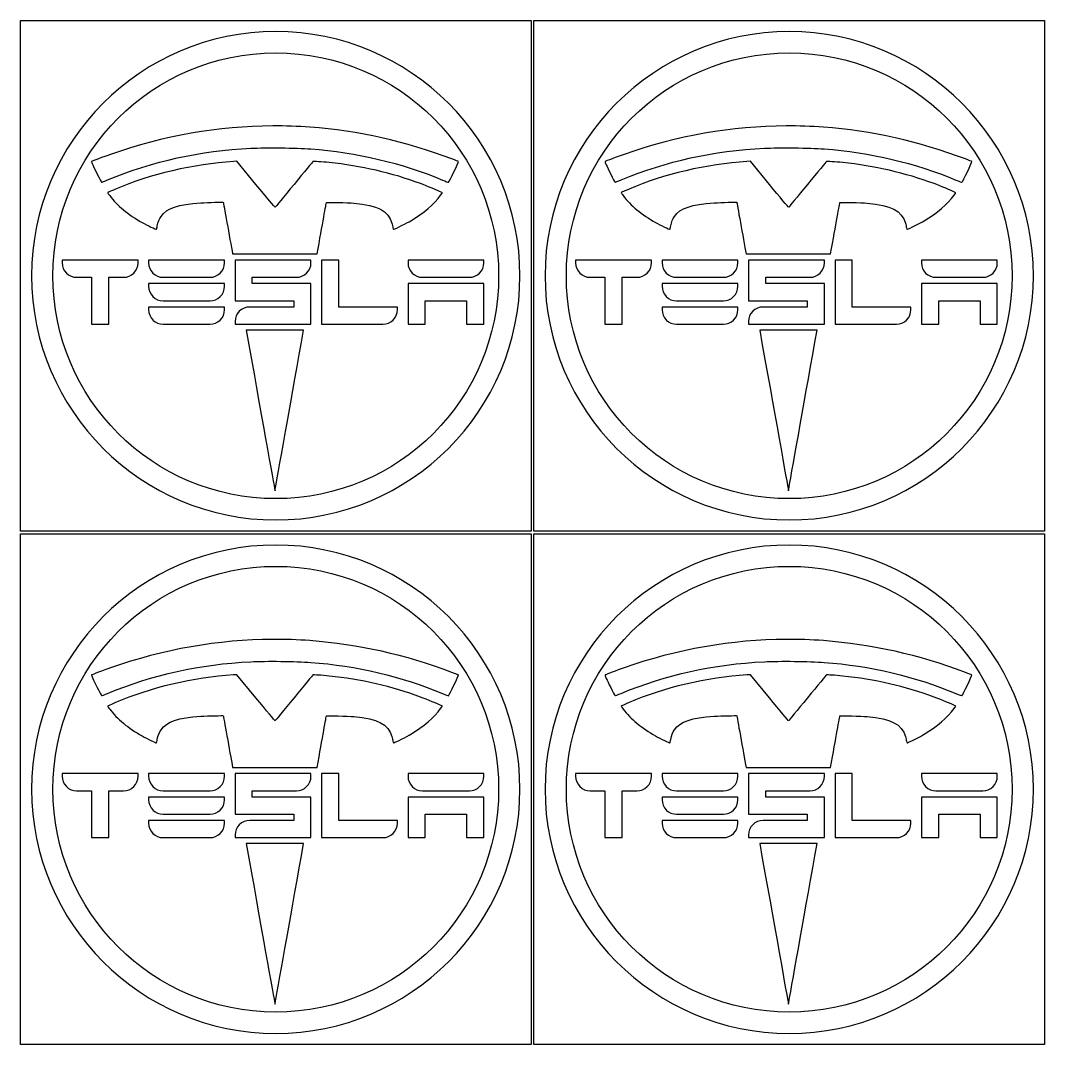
# Model space of a CAD drawing. Extents: x 6 to 311, y 0 to 299.
# Drawn here: x 5.6 to 199.1, y 101.5 to 295 of the extents above; entities that cross this region are included whole.
import ezdxf

# ---------------------------------------------------------------- set-up
doc = ezdxf.new("R2010")
doc.units = 0
doc.layers.add('Ebene_1', color=7, linetype='CONTINUOUS')

msp = doc.modelspace()

# ---------------------------------------------------------------- linework, layer by layer
at = {"layer": 'Ebene_1', "color": 7}
for points in [[(5.60356, 295.00013), (102.09493, 295.00013), (102.09493, 198.50875), (5.60356, 198.50875)], [(102.63736, 295.00012), (199.128734, 295.00012), (199.128734, 198.50874), (102.63736, 198.50874)], [(53.85022, 292.89673)], [(150.883422, 292.89673)], [(53.85022, 288.86939)], [(150.883422, 288.86939)], [(53.28437, 275.07983)], [(150.318179, 275.07982)], [(78.84115, 245.28523), (78.84115, 245.026593), (78.84115, 237.600722), (79.358441, 237.600722), (82.092374, 237.600722), (82.092374, 242.034015), (89.924394, 242.034015), (89.924394, 237.600722), (93.17561, 237.600722), (93.17561, 245.28523)], [(175.87495, 245.28523), (175.87495, 245.026593), (175.87495, 237.600722), (176.392241, 237.600722), (179.126174, 237.600722), (179.126174, 242.034015), (186.958194, 242.034015), (186.958194, 237.600722), (190.20941, 237.600722), (190.20941, 245.28523)], [(5.60356, 197.96631), (102.09493, 197.96631), (102.09493, 101.47493), (5.60356, 101.47493)], [(102.63736, 197.96632), (199.128734, 197.96632), (199.128734, 101.47494), (102.63736, 101.47494)], [(53.85022, 195.86353)], [(150.883422, 195.86353)], [(53.85022, 191.83619)], [(150.883422, 191.83619)], [(53.28437, 178.04601)], [(150.318179, 178.04602)], [(78.84115, 148.25146), (78.84115, 147.992823), (78.84115, 140.566952), (79.358441, 140.566952), (82.092374, 140.566952), (82.092374, 145.000245), (89.924394, 145.000245), (89.924394, 140.566952), (93.17561, 140.566952), (93.17561, 148.25146)], [(175.87495, 148.25147), (175.87495, 147.992833), (175.87495, 140.566962), (176.392241, 140.566962), (179.126174, 140.566962), (179.126174, 145.000255), (186.958194, 145.000255), (186.958194, 140.566962), (190.20941, 140.566962), (190.20941, 148.25147)]]:
    msp.add_lwpolyline(points, close=True, dxfattribs=at)
for points in [[(46.51694, 268.3848), (45.84814, 268.3436)], [(50.10604, 264.01121), (46.51694, 268.3848)], [(143.550746, 268.38479), (142.881952, 268.34359)], [(147.139846, 264.0112), (143.550746, 268.38479)], [(85.33321, 264.85314), (85.33321, 264.85356)], [(182.367013, 264.85313), (182.367013, 264.85355)], [(85.01067, 262.00566), (85.3328, 262.44888), (85.08309, 262.57623)], [(182.044479, 262.00565), (182.366602, 262.44887), (182.116895, 262.57622)], [(27.81949, 249.20194), (27.81949, 249.71923), (13.4853, 249.71868)], [(13.4853, 249.71868), (13.4853, 249.46004), (13.4853, 249.2014)], [(29.82368, 249.718531), (29.82368, 249.459886), (29.82368, 249.201249)], [(44.157269, 249.201107), (44.157269, 249.718381), (29.82368, 249.718531)], [(45.68792, 250.87005), (61.66947, 250.87005)], [(46.16321, 249.71868), (46.16321, 249.46004), (46.16321, 242.03416), (57.24644, 242.03416), (57.24644, 240.8521), (48.89713, 240.8521)], [(60.49766, 249.2014), (60.49766, 249.71868), (46.16321, 249.71868)], [(62.50165, 249.71868), (62.50165, 249.46004), (62.50165, 237.60087), (63.01894, 237.60087), (74.10218, 237.60087)], [(76.83611, 240.33481), (76.83611, 240.8521), (65.75287, 240.8521), (65.75287, 249.71868), (62.50165, 249.71868)], [(93.175911, 249.201433), (93.175911, 249.718724), (78.84115, 249.718531)], [(78.84115, 249.718531), (78.84115, 249.459886), (78.84115, 249.201249)], [(124.853293, 249.20187), (124.853293, 249.71916), (110.5191, 249.71867)], [(110.5191, 249.71867), (110.5191, 249.46003), (110.5191, 249.20139)], [(126.85748, 249.718531), (126.85748, 249.459886), (126.85748, 249.201249)], [(141.191069, 249.201107), (141.191069, 249.718381), (126.85748, 249.718531)], [(142.721728, 250.87004), (158.703276, 250.87004)], [(143.197013, 249.71867), (143.197013, 249.46003), (143.197013, 242.03415), (154.280245, 242.03415), (154.280245, 240.85209), (145.930938, 240.85209)], [(157.531469, 249.20139), (157.531469, 249.71867), (143.197013, 249.71867)], [(159.53546, 249.71867), (159.53546, 249.46003), (159.53546, 237.60086), (160.052742, 237.60086), (171.135983, 237.60086)], [(173.869915, 240.3348), (173.869915, 240.85209), (162.786676, 240.85209), (162.786676, 249.71867), (159.53546, 249.71867)], [(190.209711, 249.201433), (190.209711, 249.718724), (175.87495, 249.718531)], [(175.87495, 249.718531), (175.87495, 249.459886), (175.87495, 249.201249)], [(14.27233, 247.26462), (14.27433, 247.26381), (14.27633, 247.26181), (14.27714, 247.261)], [(16.21896, 246.46789), (19.02666, 246.46789), (19.02666, 237.60131), (19.54394, 237.60131), (22.27787, 237.60131), (22.27787, 246.468), (25.08557, 246.468)], [(30.610719, 247.264463), (30.612393, 247.263626), (30.614066, 247.261116), (30.614903, 247.260279)], [(32.556743, 246.467165), (41.423336, 246.467165)], [(46.16321, 238.11815), (46.16321, 237.60087), (46.68049, 237.60087), (60.49766, 237.60087), (60.49766, 245.28538), (49.41442, 245.28538), (49.41442, 246.46747), (57.76372, 246.46747)], [(79.627186, 247.264463), (79.658479, 247.23317), (79.661826, 247.232333), (79.633545, 247.260614)], [(81.575384, 246.467508), (90.441978, 246.467508)], [(111.30614, 247.26461), (111.30814, 247.2638), (111.31014, 247.2618), (111.31094, 247.26099)], [(113.252769, 246.46788), (116.060464, 246.46788), (116.060464, 237.6013), (116.577747, 237.6013), (119.311672, 237.6013), (119.311672, 246.46793), (122.119376, 246.46793)], [(127.644519, 247.264463), (127.646193, 247.263626), (127.647866, 247.261116), (127.648703, 247.260279)], [(129.590543, 246.467165), (138.457136, 246.467165)], [(143.197013, 238.11814), (143.197013, 237.60086), (143.714295, 237.60086), (157.531469, 237.60086), (157.531469, 245.28537), (146.448229, 245.28537), (146.448229, 246.46746), (154.797528, 246.46746)], [(176.660986, 247.264463), (176.692279, 247.23317), (176.695626, 247.232333), (176.667345, 247.260614)], [(178.609184, 246.467508), (187.475778, 246.467508)], [(29.82368, 245.28523), (29.82368, 245.026593), (29.82368, 244.767948)], [(44.157763, 244.767663), (44.157763, 245.284954), (29.82368, 245.28523)], [(126.85748, 245.28523), (126.85748, 245.026593), (126.85748, 244.767948)], [(141.191563, 244.767663), (141.191563, 245.284954), (126.85748, 245.28523)], [(30.608703, 242.834191), (30.610376, 242.830844), (30.61205, 242.830007), (30.615396, 242.825824)], [(32.557236, 242.033731), (41.42383, 242.033731)], [(127.642503, 242.834191), (127.644176, 242.830844), (127.64585, 242.830007), (127.649196, 242.825824)], [(129.591036, 242.033731), (138.45763, 242.033731)], [(29.82368, 240.851938), (29.82368, 240.593292), (29.82368, 240.334655)], [(44.157763, 240.334379), (44.157763, 240.851661), (29.82368, 240.851938)], [(126.85748, 240.851938), (126.85748, 240.593292), (126.85748, 240.334655)], [(141.191563, 240.334379), (141.191563, 240.851661), (126.85748, 240.851938)], [(30.608703, 238.400898), (30.610376, 238.397551), (30.61205, 238.396715), (30.615396, 238.392531)], [(127.642503, 238.400898), (127.644176, 238.397551), (127.64585, 238.396715), (127.649196, 238.392531)], [(32.557236, 237.600446), (41.42383, 237.600446)], [(59.1024, 236.48744), (48.26405, 236.48744)], [(129.591036, 237.600446), (138.45763, 237.600446)], [(156.136269, 236.48743), (145.297853, 236.48743)], [(53.66351, 206.34428), (53.70591, 206.12161), (53.75621, 206.40796)], [(150.697313, 206.34427), (150.739753, 206.1216), (150.790083, 206.40795)], [(46.51694, 171.35098), (45.84814, 171.30978)], [(50.10604, 166.97739), (46.51694, 171.35098)], [(143.550746, 171.35099), (142.881952, 171.30979)], [(147.139846, 166.9774), (143.550746, 171.35099)], [(85.33321, 167.81932), (85.33321, 167.81974)], [(182.367013, 167.81933), (182.367013, 167.81975)], [(85.01067, 164.97184), (85.3328, 165.41506), (85.08309, 165.54241)], [(182.044479, 164.97185), (182.366602, 165.41507), (182.116895, 165.54242)], [(45.68792, 153.83623), (61.66947, 153.83623)], [(142.721728, 153.83624), (158.703276, 153.83624)], [(27.81949, 152.16806), (27.81949, 152.68535), (13.4853, 152.68486)], [(13.4853, 152.68486), (13.4853, 152.42622), (13.4853, 152.16758)], [(29.82368, 152.684761), (29.82368, 152.426116), (29.82368, 152.167479)], [(44.157269, 152.167337), (44.157269, 152.684611), (29.82368, 152.684761)], [(46.16321, 152.68486), (46.16321, 152.42622), (46.16321, 145.00034), (57.24644, 145.00034), (57.24644, 143.81828), (48.89713, 143.81828)], [(60.49766, 152.16758), (60.49766, 152.68486), (46.16321, 152.68486)], [(62.50165, 152.68486), (62.50165, 152.42622), (62.50165, 140.56705), (63.01894, 140.56705), (74.10218, 140.56705)], [(76.83611, 143.30099), (76.83611, 143.81828), (65.75287, 143.81828), (65.75287, 152.68486), (62.50165, 152.68486)], [(93.175911, 152.167663), (93.175911, 152.684954), (78.84115, 152.684761)], [(78.84115, 152.684761), (78.84115, 152.426116), (78.84115, 152.167479)], [(124.853293, 152.16807), (124.853293, 152.68536), (110.5191, 152.68487)], [(110.5191, 152.68487), (110.5191, 152.42623), (110.5191, 152.16759)], [(126.85748, 152.684771), (126.85748, 152.426126), (126.85748, 152.167489)], [(141.191069, 152.167347), (141.191069, 152.684621), (126.85748, 152.684771)], [(143.197013, 152.68487), (143.197013, 152.42623), (143.197013, 145.00035), (154.280245, 145.00035), (154.280245, 143.81829), (145.930938, 143.81829)], [(157.531469, 152.16759), (157.531469, 152.68487), (143.197013, 152.68487)], [(159.53546, 152.68487), (159.53546, 152.42623), (159.53546, 140.56706), (160.052742, 140.56706), (171.135983, 140.56706)], [(173.869915, 143.301), (173.869915, 143.81829), (162.786676, 143.81829), (162.786676, 152.68487), (159.53546, 152.68487)], [(190.209711, 152.167673), (190.209711, 152.684964), (175.87495, 152.684771)], [(175.87495, 152.684771), (175.87495, 152.426126), (175.87495, 152.167489)], [(14.27233, 150.2308), (14.27433, 150.22999), (14.27633, 150.22799), (14.27714, 150.22718)], [(16.21896, 149.43407), (19.02666, 149.43407), (19.02666, 140.56749), (19.54394, 140.56749), (22.27787, 140.56749), (22.27787, 149.43412), (25.08557, 149.43412)], [(30.610719, 150.230693), (30.612393, 150.229856), (30.614066, 150.227346), (30.614903, 150.226509)], [(32.556743, 149.433395), (41.423336, 149.433395)], [(46.16321, 141.08433), (46.16321, 140.56705), (46.68049, 140.56705), (60.49766, 140.56705), (60.49766, 148.25156), (49.41442, 148.25156), (49.41442, 149.43365), (57.76372, 149.43365)], [(79.627186, 150.230693), (79.658479, 150.1994), (79.661826, 150.198563), (79.633545, 150.226844)], [(81.575384, 149.433738), (90.441978, 149.433738)], [(111.30614, 150.23081), (111.30814, 150.23), (111.31014, 150.228), (111.31094, 150.22719)], [(113.252769, 149.43408), (116.060464, 149.43408), (116.060464, 140.5675), (116.577747, 140.5675), (119.311672, 140.5675), (119.311672, 149.43413), (122.119376, 149.43413)], [(127.644519, 150.230703), (127.646193, 150.229866), (127.647866, 150.227356), (127.648703, 150.226519)], [(129.590543, 149.433405), (138.457136, 149.433405)], [(143.197013, 141.08434), (143.197013, 140.56706), (143.714295, 140.56706), (157.531469, 140.56706), (157.531469, 148.25157), (146.448229, 148.25157), (146.448229, 149.43366), (154.797528, 149.43366)], [(176.660986, 150.230703), (176.692279, 150.19941), (176.695626, 150.198573), (176.667345, 150.226854)], [(178.609184, 149.433748), (187.475778, 149.433748)], [(29.82368, 148.25146), (29.82368, 147.992823), (29.82368, 147.734178)], [(44.157763, 147.733893), (44.157763, 148.251184), (29.82368, 148.25146)], [(126.85748, 148.25147), (126.85748, 147.992833), (126.85748, 147.734188)], [(141.191563, 147.733903), (141.191563, 148.251194), (126.85748, 148.25147)], [(30.608703, 145.800421), (30.610376, 145.797074), (30.61205, 145.796237), (30.615396, 145.792054)], [(127.642503, 145.800431), (127.644176, 145.797084), (127.64585, 145.796247), (127.649196, 145.792064)], [(29.82368, 143.818168), (29.82368, 143.559522), (29.82368, 143.300885)], [(44.157763, 143.300609), (44.157763, 143.817891), (29.82368, 143.818168)], [(32.557236, 144.999961), (41.42383, 144.999961)], [(126.85748, 143.818178), (126.85748, 143.559532), (126.85748, 143.300895)], [(141.191563, 143.300619), (141.191563, 143.817901), (126.85748, 143.818178)], [(129.591036, 144.999971), (138.45763, 144.999971)], [(30.608703, 141.367128), (30.610376, 141.363781), (30.61205, 141.362945), (30.615396, 141.358761)], [(127.642503, 141.367138), (127.644176, 141.363791), (127.64585, 141.362955), (127.649196, 141.358771)], [(32.557236, 140.566676), (41.42383, 140.566676)], [(59.1024, 139.45362), (48.26405, 139.45362)], [(129.591036, 140.566686), (138.45763, 140.566686)], [(156.136269, 139.45363), (145.297853, 139.45363)], [(53.66351, 109.31046), (53.70591, 109.08779), (53.75621, 109.37414)], [(150.697313, 109.31047), (150.739753, 109.0878), (150.790083, 109.37415)]]:
    msp.add_lwpolyline(points, dxfattribs=at)
for points in [[(53.85022, 292.89673), (28.39023, 292.89674), (7.70764, 272.21415), (7.70764, 246.75416)], [(99.9928, 246.75416), (99.99279, 272.21415), (79.31021, 292.89673), (53.85022, 292.89673)], [(150.883422, 292.89673), (125.423432, 292.89673), (104.74085, 272.21415), (104.74084, 246.75416)], [(197.026, 246.75416), (197.025998, 272.21415), (176.343413, 292.89673), (150.883422, 292.89673)], [(11.73303, 246.75416), (11.73303, 270.03794), (30.56644, 288.86939), (53.85022, 288.86939)], [(53.85022, 288.86939), (77.134, 288.86939), (95.96545, 270.03793), (95.96545, 246.75416)], [(108.76819, 246.75416), (108.76819, 270.03793), (127.599643, 288.86939), (150.883422, 288.86939)], [(150.883422, 288.86939), (174.167201, 288.86939), (192.998654, 270.03794), (192.998656, 246.75416)], [(53.28437, 275.07983), (43.06644, 275.02273), (32.57639, 273.19166), (22.63513, 269.69784)], [(60.30483, 274.8347), (57.98596, 275.01188), (55.64235, 275.093), (53.28437, 275.07983)], [(87.14648, 268.82679), (78.27244, 272.17652), (69.55486, 274.12789), (60.30483, 274.8347)], [(150.318179, 275.07982), (140.100245, 275.02272), (129.610201, 273.19165), (119.668936, 269.69783)], [(157.338637, 274.83469), (155.019764, 275.01187), (152.676159, 275.09299), (150.318179, 275.07982)], [(184.180287, 268.82678), (175.306247, 272.17651), (166.58867, 274.12788), (157.338637, 274.83469)], [(49.15341, 270.8573), (51.93986, 270.99464), (57.69393, 270.9288), (60.46381, 270.72787)], [(146.187216, 270.85729), (148.973665, 270.99463), (154.727737, 270.92879), (157.49762, 270.72786)], [(22.63513, 269.69784), (21.32996, 269.23915), (19.10294, 268.3976), (19.0477, 268.34236)], [(22.07495, 264.85896), (30.61299, 268.41309), (39.49708, 270.38119), (49.15341, 270.8573)], [(60.46381, 270.72787), (69.08523, 270.10248), (77.72705, 268.06099), (85.33321, 264.85314)], [(119.668936, 269.69783), (118.363771, 269.23914), (116.136749, 268.39759), (116.081503, 268.34235)], [(119.10876, 264.85895), (127.646792, 268.41308), (136.530891, 270.38118), (146.187216, 270.85729)], [(157.49762, 270.72786), (166.119039, 270.10247), (174.760857, 268.06098), (182.367013, 264.85313)], [(19.0477, 268.34236), (18.9937, 268.28826), (19.34721, 267.49371), (20.10561, 265.96349)], [(45.84814, 268.3436), (38.35775, 267.88257), (30.01137, 265.92986), (23.59025, 263.13641)], [(60.88207, 268.34442), (60.84597, 268.32212), (59.23578, 266.37794), (57.30421, 264.02411)], [(63.96676, 268.14549), (62.56357, 268.28733), (60.95736, 268.39088), (60.88207, 268.34442)], [(81.22556, 264.16893), (75.82748, 266.17788), (69.8842, 267.54733), (63.96676, 268.14549)], [(86.49143, 264.42032), (86.6712, 264.57169), (88.44552, 268.27563), (88.37295, 268.34819)], [(88.37295, 268.34819), (88.35905, 268.36209), (87.80717, 268.57742), (87.14648, 268.82679)], [(116.081503, 268.34235), (116.027463, 268.28825), (116.38102, 267.4937), (117.139417, 265.96348)], [(142.881952, 268.34359), (135.391557, 267.88256), (127.045182, 265.92985), (120.624056, 263.1364)], [(157.915878, 268.34441), (157.879798, 268.32211), (156.269585, 266.37793), (154.338012, 264.0241)], [(161.000565, 268.14548), (159.597374, 268.28732), (157.99117, 268.39087), (157.915878, 268.34441)], [(178.259363, 264.16892), (172.86129, 266.17787), (166.918009, 267.54732), (161.000565, 268.14548)], [(183.525233, 264.42031), (183.705011, 264.57168), (185.479323, 268.27562), (185.406761, 268.34818)], [(185.406761, 268.34818), (185.392901, 268.36208), (184.840979, 268.57741), (184.180287, 268.82678)], [(20.10561, 265.96349), (20.51096, 265.14564), (20.87912, 264.4626), (20.92381, 264.44529)], [(117.139417, 265.96348), (117.544764, 265.14563), (117.912922, 264.46259), (117.957619, 264.44528)], [(20.92381, 264.44529), (20.96861, 264.42809), (21.48672, 264.61412), (22.07495, 264.85896)], [(53.74382, 259.69089), (53.71712, 259.66139), (52.08013, 261.60571), (50.10604, 264.01121)], [(57.30421, 264.02411), (55.37266, 261.67027), (53.77048, 259.72028), (53.74382, 259.69089)], [(85.08309, 262.57623), (84.54864, 262.84887), (82.49953, 263.69481), (81.22556, 264.16893)], [(85.33321, 264.85356), (85.94617, 264.59505), (86.46735, 264.39996), (86.49143, 264.42032)], [(117.957619, 264.44528), (118.002399, 264.42808), (118.520526, 264.61411), (119.10876, 264.85895)], [(150.77763, 259.69088), (150.7509, 259.66138), (149.113941, 261.6057), (147.139846, 264.0112)], [(154.338012, 264.0241), (152.406463, 261.67026), (150.804288, 259.72027), (150.77763, 259.69088)], [(182.116895, 262.57622), (181.582451, 262.84886), (179.533337, 263.6948), (178.259363, 264.16892)], [(182.367013, 264.85355), (182.97998, 264.59504), (183.501154, 264.39995), (183.525233, 264.42031)], [(22.33257, 262.59412), (22.20124, 262.53982), (22.09368, 262.47318), (22.09368, 262.44556)], [(22.09368, 262.44556), (22.09368, 262.41796), (22.26358, 262.16998), (22.47115, 261.89453)], [(23.59025, 263.13641), (23.02983, 262.89257), (22.46391, 262.64849), (22.33257, 262.59412)], [(22.47115, 261.89453), (23.88396, 260.01959), (25.96063, 258.29985), (28.60599, 256.81471)], [(79.36692, 257.14181), (81.7969, 258.59398), (83.75904, 260.28481), (85.01067, 262.00566)], [(119.366374, 262.59411), (119.235046, 262.53981), (119.127492, 262.47317), (119.127492, 262.44555)], [(119.127492, 262.44555), (119.127492, 262.41795), (119.297389, 262.16997), (119.504959, 261.89452)], [(120.624056, 263.1364), (120.063637, 262.89256), (119.497719, 262.64848), (119.366374, 262.59411)], [(119.504959, 261.89452), (120.917767, 260.01958), (122.994438, 258.29984), (125.6398, 256.8147)], [(176.400724, 257.1418), (178.830702, 258.59397), (180.792846, 260.2848), (182.044479, 262.00565)], [(32.18261, 257.98582), (33.23852, 259.53824), (35.42324, 260.28202), (39.67086, 260.5353)], [(39.67086, 260.5353), (41.09817, 260.6205), (43.93749, 260.6923), (43.93749, 260.6431)], [(43.93749, 260.6431), (43.93749, 260.6371), (45.17648, 253.72934), (45.68792, 250.87005)], [(61.66947, 250.87005), (62.66286, 256.42807), (63.41137, 260.60559), (63.41907, 260.61397)], [(63.41907, 260.61397), (63.47087, 260.67077), (67.59273, 260.56297), (68.58381, 260.47871)], [(68.58381, 260.47871), (73.13553, 260.09246), (75.12675, 259.05488), (75.80071, 256.71773)], [(129.216417, 257.98581), (130.272326, 259.53823), (132.457052, 260.28201), (136.704662, 260.53529)], [(136.704662, 260.53529), (138.131981, 260.62049), (140.971295, 260.69229), (140.971295, 260.64309)], [(140.971295, 260.64309), (140.971295, 260.63709), (142.21029, 253.72933), (142.721728, 250.87004)], [(158.703276, 250.87004), (159.696666, 256.42806), (160.445181, 260.60558), (160.452879, 260.61396)], [(160.452879, 260.61396), (160.504669, 260.67076), (164.626535, 260.56296), (165.617621, 260.4787)], [(165.617621, 260.4787), (170.169339, 260.09245), (172.160555, 259.05487), (172.83452, 256.71772)], [(31.46096, 256.17337), (31.63087, 257.00505), (31.79331, 257.41344), (32.18261, 257.98582)], [(128.494769, 256.17336), (128.664673, 257.00504), (128.827119, 257.41343), (129.216417, 257.98581)], [(28.60599, 256.81471), (29.49044, 256.31816), (31.25569, 255.47943), (31.30739, 255.53121)], [(31.30739, 255.53121), (31.32279, 255.54651), (31.39199, 255.83546), (31.46096, 256.17337)], [(75.80071, 256.71773), (75.88631, 256.42093), (75.97701, 256.02641), (76.00214, 255.84126)], [(76.00214, 255.84126), (76.04354, 255.53533), (76.05994, 255.50845), (76.18442, 255.54453)], [(76.18442, 255.54453), (76.48606, 255.63193), (78.69862, 256.74245), (79.36692, 257.14181)], [(125.6398, 256.8147), (126.524249, 256.31815), (128.289493, 255.47942), (128.341196, 255.5312)], [(128.341196, 255.5312), (128.356576, 255.5465), (128.425756, 255.83545), (128.494769, 256.17336)], [(172.83452, 256.71772), (172.92011, 256.42092), (173.010818, 256.0264), (173.035946, 255.84125)], [(173.035946, 255.84125), (173.077336, 255.53532), (173.093776, 255.50844), (173.218227, 255.54452)], [(173.218227, 255.54452), (173.519872, 255.63192), (175.732422, 256.74244), (176.400724, 257.1418)], [(13.4853, 249.2014), (13.4853, 248.46646), (13.75955, 247.79124), (14.27233, 247.26462)], [(27.00416, 247.25605), (27.53506, 247.77297), (27.81949, 248.45416), (27.81949, 249.20194)], [(29.82368, 249.201249), (29.82368, 248.466303), (30.097947, 247.791091), (30.610719, 247.264463)], [(43.342944, 247.255225), (43.873982, 247.772273), (44.157269, 248.453594), (44.157269, 249.201107)], [(59.68233, 247.25553), (60.21323, 247.77244), (60.49766, 248.45363), (60.49766, 249.2014)], [(78.84115, 249.201249), (78.84115, 248.466563), (79.114279, 247.791225), (79.627186, 247.264463)], [(92.360582, 247.25556), (92.891478, 247.772491), (93.175911, 248.453677), (93.175911, 249.201433)], [(110.5191, 249.20139), (110.5191, 248.46645), (110.79336, 247.79123), (111.30614, 247.26461)], [(124.037965, 247.25598), (124.568867, 247.7729), (124.853293, 248.45409), (124.853293, 249.20187)], [(126.85748, 249.201249), (126.85748, 248.466303), (127.131747, 247.791091), (127.644519, 247.264463)], [(140.376744, 247.255225), (140.907782, 247.772273), (141.191069, 248.453594), (141.191069, 249.201107)], [(156.716134, 247.25552), (157.247036, 247.77243), (157.531469, 248.45362), (157.531469, 249.20139)], [(175.87495, 249.201249), (175.87495, 248.466563), (176.148079, 247.791225), (176.660986, 247.264463)], [(189.394382, 247.25556), (189.925278, 247.772491), (190.209711, 248.453677), (190.209711, 249.201433)], [(7.70764, 246.75416), (7.70764, 221.29416), (28.39023, 200.61157), (53.85022, 200.61158)], [(53.85022, 204.63892), (30.56644, 204.63892), (11.73303, 223.47038), (11.73303, 246.75416)], [(14.27714, 247.261), (14.79517, 246.74295), (15.47443, 246.46789), (16.21896, 246.46789)], [(25.08557, 246.468), (25.81132, 246.468), (26.47913, 246.74485), (27.00416, 247.25605)], [(30.614903, 247.260279), (31.132938, 246.742227), (31.812208, 246.467165), (32.556743, 246.467165)], [(41.423336, 246.467165), (42.149086, 246.467165), (42.817789, 246.743884), (43.342944, 247.255225)], [(53.85022, 200.61158), (79.31021, 200.61158), (99.99279, 221.29417), (99.9928, 246.75416)], [(95.96545, 246.75416), (95.96545, 223.47038), (77.134, 204.63892), (53.85022, 204.63892)], [(57.76372, 246.46747), (58.48948, 246.46747), (59.1573, 246.7443), (59.68233, 247.25553)], [(79.633545, 247.260614), (80.151588, 246.742579), (80.83085, 246.467508), (81.575384, 246.467508)], [(90.441978, 246.467508), (91.167728, 246.467508), (91.835544, 246.744352), (92.360582, 247.25556)], [(104.74084, 246.75416), (104.74085, 221.29417), (125.423432, 200.61158), (150.883422, 200.61158)], [(150.883422, 204.63892), (127.599643, 204.63892), (108.76819, 223.47038), (108.76819, 246.75416)], [(111.31094, 247.26099), (111.828977, 246.74294), (112.50824, 246.46788), (113.252769, 246.46788)], [(122.119376, 246.46793), (122.845124, 246.46793), (123.512935, 246.74478), (124.037965, 247.25598)], [(127.648703, 247.260279), (128.166738, 246.742227), (128.846008, 246.467165), (129.590543, 246.467165)], [(138.457136, 246.467165), (139.182886, 246.467165), (139.851589, 246.743884), (140.376744, 247.255225)], [(150.883422, 200.61158), (176.343413, 200.61158), (197.025998, 221.29417), (197.026, 246.75416)], [(192.998656, 246.75416), (192.998654, 223.47038), (174.167201, 204.63892), (150.883422, 204.63892)], [(154.797528, 246.46746), (155.523292, 246.46746), (156.191103, 246.74429), (156.716134, 247.25552)], [(176.667345, 247.260614), (177.185388, 246.742579), (177.86465, 246.467508), (178.609184, 246.467508)], [(187.475778, 246.467508), (188.201528, 246.467508), (188.869344, 246.744352), (189.394382, 247.25556)], [(29.82368, 244.767948), (29.82368, 244.034258), (30.097612, 243.360426), (30.608703, 242.834191)], [(43.343446, 242.821782), (43.874476, 243.338839), (44.157763, 244.020151), (44.157763, 244.767663)], [(126.85748, 244.767948), (126.85748, 244.034258), (127.131412, 243.360426), (127.642503, 242.834191)], [(140.377246, 242.821782), (140.908276, 243.338839), (141.191563, 244.020151), (141.191563, 244.767663)], [(30.615396, 242.825824), (31.133566, 242.307646), (31.812953, 242.033731), (32.557236, 242.033731)], [(41.42383, 242.033731), (42.14958, 242.033731), (42.818282, 242.310441), (43.343446, 242.821782)], [(127.649196, 242.825824), (128.167366, 242.307646), (128.846753, 242.033731), (129.591036, 242.033731)], [(138.45763, 242.033731), (139.18338, 242.033731), (139.852082, 242.310441), (140.377246, 242.821782)], [(29.82368, 240.334655), (29.82368, 239.600965), (30.097612, 238.927133), (30.608703, 238.400898)], [(43.343446, 238.388506), (43.874476, 238.905554), (44.157763, 239.586858), (44.157763, 240.334379)], [(46.9553, 240.04282), (46.43874, 239.52627), (46.16321, 238.85318), (46.16321, 238.11815)], [(48.89713, 240.8521), (48.15891, 240.8521), (47.48105, 240.56859), (46.9553, 240.04282)], [(76.0218, 238.38891), (76.55282, 238.90598), (76.83611, 239.58728), (76.83611, 240.33481)], [(126.85748, 240.334655), (126.85748, 239.600965), (127.131412, 238.927133), (127.642503, 238.400898)], [(140.377246, 238.388506), (140.908276, 238.905554), (141.191563, 239.586858), (141.191563, 240.334379)], [(143.989105, 240.04281), (143.472546, 239.52626), (143.197013, 238.85317), (143.197013, 238.11814)], [(145.930938, 240.85209), (145.192715, 240.85209), (144.51486, 240.56858), (143.989105, 240.04281)], [(173.055604, 238.3889), (173.586627, 238.90597), (173.869915, 239.58727), (173.869915, 240.3348)], [(30.615396, 238.392531), (31.133566, 237.874362), (31.812953, 237.600446), (32.557236, 237.600446)], [(41.42383, 237.600446), (42.14958, 237.600446), (42.818282, 237.877165), (43.343446, 238.388506)], [(74.10218, 237.60087), (74.82793, 237.60087), (75.49664, 237.87759), (76.0218, 238.38891)], [(127.649196, 238.392531), (128.167366, 237.874362), (128.846753, 237.600446), (129.591036, 237.600446)], [(138.45763, 237.600446), (139.18338, 237.600446), (139.852082, 237.877165), (140.377246, 238.388506)], [(171.135983, 237.60086), (171.861738, 237.60086), (172.530444, 237.87758), (173.055604, 238.3889)], [(48.26405, 236.48744), (50.91244, 221.69951), (53.60149, 206.67138), (53.66351, 206.34428)], [(53.75621, 206.40796), (54.58223, 211.10059), (56.92952, 224.29718), (59.1024, 236.48744)], [(145.297853, 236.48743), (147.946251, 221.6995), (150.635301, 206.67137), (150.697313, 206.34427)], [(150.790083, 206.40795), (151.616104, 211.10058), (153.963389, 224.29717), (156.136269, 236.48743)], [(53.85022, 195.86353), (28.39023, 195.86353), (7.70764, 175.18095), (7.70764, 149.72095)], [(99.9928, 149.72095), (99.99279, 175.18094), (79.31021, 195.86353), (53.85022, 195.86353)], [(150.883422, 195.86353), (125.423432, 195.86353), (104.74085, 175.18094), (104.74084, 149.72095)], [(197.026, 149.72095), (197.025998, 175.18094), (176.343413, 195.86353), (150.883422, 195.86353)], [(11.73303, 149.72095), (11.73303, 173.00473), (30.56644, 191.83619), (53.85022, 191.83619)], [(53.85022, 191.83619), (77.134, 191.83619), (95.96545, 173.00473), (95.96545, 149.72095)], [(108.76819, 149.72095), (108.76819, 173.00473), (127.599643, 191.83619), (150.883422, 191.83619)], [(150.883422, 191.83619), (174.167201, 191.83619), (192.998654, 173.00473), (192.998656, 149.72095)], [(53.28437, 178.04601), (43.06644, 177.98891), (32.57639, 176.15784), (22.63513, 172.66402)], [(60.30483, 177.80088), (57.98596, 177.97806), (55.64235, 178.05918), (53.28437, 178.04601)], [(150.318179, 178.04602), (140.100245, 177.98892), (129.610201, 176.15785), (119.668936, 172.66403)], [(157.338637, 177.80089), (155.019764, 177.97807), (152.676159, 178.05919), (150.318179, 178.04602)], [(87.14648, 171.79297), (78.27244, 175.1427), (69.55486, 177.09407), (60.30483, 177.80088)], [(184.180287, 171.79298), (175.306247, 175.14271), (166.58867, 177.09408), (157.338637, 177.80089)], [(22.63513, 172.66402), (21.32996, 172.20533), (19.10294, 171.36378), (19.0477, 171.30854)], [(22.07495, 167.82514), (30.61299, 171.37927), (39.49708, 173.34737), (49.15341, 173.82348)], [(49.15341, 173.82348), (51.93986, 173.96082), (57.69393, 173.89498), (60.46381, 173.69405)], [(60.46381, 173.69405), (69.08523, 173.06866), (77.72705, 171.02717), (85.33321, 167.81932)], [(119.668936, 172.66403), (118.363771, 172.20534), (116.136749, 171.36379), (116.081503, 171.30855)], [(119.10876, 167.82515), (127.646792, 171.37928), (136.530891, 173.34738), (146.187216, 173.82349)], [(146.187216, 173.82349), (148.973665, 173.96083), (154.727737, 173.89499), (157.49762, 173.69406)], [(157.49762, 173.69406), (166.119039, 173.06867), (174.760857, 171.02718), (182.367013, 167.81933)], [(19.0477, 171.30854), (18.9937, 171.25444), (19.34721, 170.45989), (20.10561, 168.92967)], [(45.84814, 171.30978), (38.35775, 170.84875), (30.01137, 168.89604), (23.59025, 166.10259)], [(60.88207, 171.3106), (60.84597, 171.2883), (59.23578, 169.34412), (57.30421, 166.99029)], [(63.96676, 171.11167), (62.56357, 171.25351), (60.95736, 171.35706), (60.88207, 171.3106)], [(81.22556, 167.13511), (75.82748, 169.14406), (69.8842, 170.51351), (63.96676, 171.11167)], [(86.49143, 167.3865), (86.6712, 167.53787), (88.44552, 171.24181), (88.37295, 171.31437)], [(88.37295, 171.31437), (88.35905, 171.32827), (87.80717, 171.5436), (87.14648, 171.79297)], [(116.081503, 171.30855), (116.027463, 171.25455), (116.38102, 170.4599), (117.139417, 168.92968)], [(142.881952, 171.30979), (135.391557, 170.84876), (127.045182, 168.89605), (120.624056, 166.1026)], [(157.915878, 171.31061), (157.879798, 171.28831), (156.269585, 169.34413), (154.338012, 166.9903)], [(161.000565, 171.11168), (159.597374, 171.25352), (157.99117, 171.35707), (157.915878, 171.31061)], [(178.259363, 167.13512), (172.86129, 169.14407), (166.918009, 170.51352), (161.000565, 171.11168)], [(183.525233, 167.38651), (183.705011, 167.53788), (185.479323, 171.24182), (185.406761, 171.31438)], [(185.406761, 171.31438), (185.392901, 171.32828), (184.840979, 171.54361), (184.180287, 171.79298)], [(20.10561, 168.92967), (20.51096, 168.11182), (20.87912, 167.42878), (20.92381, 167.41147)], [(117.139417, 168.92968), (117.544764, 168.11183), (117.912922, 167.42879), (117.957619, 167.41148)], [(20.92381, 167.41147), (20.96861, 167.39427), (21.48672, 167.5803), (22.07495, 167.82514)], [(53.74382, 162.65707), (53.71712, 162.62757), (52.08013, 164.57189), (50.10604, 166.97739)], [(57.30421, 166.99029), (55.37266, 164.63645), (53.77048, 162.68646), (53.74382, 162.65707)], [(85.08309, 165.54241), (84.54864, 165.81505), (82.49953, 166.66099), (81.22556, 167.13511)], [(85.33321, 167.81974), (85.94617, 167.56123), (86.46735, 167.36614), (86.49143, 167.3865)], [(117.957619, 167.41148), (118.002399, 167.39428), (118.520526, 167.58031), (119.10876, 167.82515)], [(150.77763, 162.65708), (150.7509, 162.62758), (149.113941, 164.5719), (147.139846, 166.9774)], [(154.338012, 166.9903), (152.406463, 164.63646), (150.804288, 162.68647), (150.77763, 162.65708)], [(182.116895, 165.54242), (181.582451, 165.81506), (179.533337, 166.661), (178.259363, 167.13512)], [(182.367013, 167.81975), (182.97998, 167.56124), (183.501154, 167.36615), (183.525233, 167.38651)], [(22.33257, 165.5603), (22.20124, 165.506), (22.09368, 165.43936), (22.09368, 165.41174)], [(22.09368, 165.41174), (22.09368, 165.38414), (22.26358, 165.13616), (22.47115, 164.86071)], [(23.59025, 166.10259), (23.02983, 165.85875), (22.46391, 165.61467), (22.33257, 165.5603)], [(22.47115, 164.86071), (23.88396, 162.98577), (25.96063, 161.26603), (28.60599, 159.78089)], [(79.36692, 160.10799), (81.7969, 161.56016), (83.75904, 163.25099), (85.01067, 164.97184)], [(119.366374, 165.56031), (119.235046, 165.50601), (119.127492, 165.43937), (119.127492, 165.41175)], [(119.127492, 165.41175), (119.127492, 165.38415), (119.297389, 165.13617), (119.504959, 164.86072)], [(120.624056, 166.1026), (120.063637, 165.85876), (119.497719, 165.61468), (119.366374, 165.56031)], [(119.504959, 164.86072), (120.917767, 162.98578), (122.994438, 161.26604), (125.6398, 159.7809)], [(176.400724, 160.108), (178.830702, 161.56017), (180.792846, 163.251), (182.044479, 164.97185)], [(32.18261, 160.952), (33.23852, 162.50442), (35.42324, 163.2482), (39.67086, 163.50148)], [(39.67086, 163.50148), (41.09817, 163.58668), (43.93749, 163.65848), (43.93749, 163.60928)], [(43.93749, 163.60928), (43.93749, 163.60328), (45.17648, 156.69552), (45.68792, 153.83623)], [(61.66947, 153.83623), (62.66286, 159.39425), (63.41137, 163.57177), (63.41907, 163.58015)], [(63.41907, 163.58015), (63.47087, 163.63695), (67.59273, 163.52915), (68.58381, 163.44489)], [(68.58381, 163.44489), (73.13553, 163.05864), (75.12675, 162.02106), (75.80071, 159.68391)], [(129.216417, 160.95201), (130.272326, 162.50443), (132.457052, 163.24821), (136.704662, 163.50149)], [(136.704662, 163.50149), (138.131981, 163.58669), (140.971295, 163.65849), (140.971295, 163.60929)], [(140.971295, 163.60929), (140.971295, 163.60329), (142.21029, 156.69553), (142.721728, 153.83624)], [(158.703276, 153.83624), (159.696666, 159.39426), (160.445181, 163.57178), (160.452879, 163.58016)], [(160.452879, 163.58016), (160.504669, 163.63696), (164.626535, 163.52916), (165.617621, 163.4449)], [(165.617621, 163.4449), (170.169339, 163.05865), (172.160555, 162.02107), (172.83452, 159.68392)], [(31.46096, 159.13955), (31.63087, 159.97123), (31.79331, 160.37962), (32.18261, 160.952)], [(128.494769, 159.13956), (128.664673, 159.97124), (128.827119, 160.37963), (129.216417, 160.95201)], [(28.60599, 159.78089), (29.49044, 159.28434), (31.25569, 158.44561), (31.30739, 158.49739)], [(31.30739, 158.49739), (31.32279, 158.51269), (31.39199, 158.80164), (31.46096, 159.13955)], [(75.80071, 159.68391), (75.88631, 159.38711), (75.97701, 158.99259), (76.00214, 158.80744)], [(76.00214, 158.80744), (76.04354, 158.50151), (76.05994, 158.47463), (76.18442, 158.51071)], [(76.18442, 158.51071), (76.48606, 158.59811), (78.69862, 159.70863), (79.36692, 160.10799)], [(125.6398, 159.7809), (126.524249, 159.28435), (128.289493, 158.44562), (128.341196, 158.4974)], [(128.341196, 158.4974), (128.356576, 158.5127), (128.425756, 158.80165), (128.494769, 159.13956)], [(172.83452, 159.68392), (172.92011, 159.38712), (173.010818, 158.9926), (173.035946, 158.80745)], [(173.035946, 158.80745), (173.077336, 158.50152), (173.093776, 158.47464), (173.218227, 158.51072)], [(173.218227, 158.51072), (173.519872, 158.59812), (175.732422, 159.70864), (176.400724, 160.108)], [(13.4853, 152.16758), (13.4853, 151.43264), (13.75955, 150.75742), (14.27233, 150.2308)], [(27.00416, 150.22217), (27.53506, 150.73909), (27.81949, 151.42028), (27.81949, 152.16806)], [(29.82368, 152.167479), (29.82368, 151.432533), (30.097947, 150.757321), (30.610719, 150.230693)], [(43.342944, 150.221455), (43.873982, 150.738503), (44.157269, 151.419824), (44.157269, 152.167337)], [(59.68233, 150.22171), (60.21323, 150.73862), (60.49766, 151.41981), (60.49766, 152.16758)], [(78.84115, 152.167479), (78.84115, 151.432793), (79.114279, 150.757455), (79.627186, 150.230693)], [(92.360582, 150.22179), (92.891478, 150.738721), (93.175911, 151.419907), (93.175911, 152.167663)], [(110.5191, 152.16759), (110.5191, 151.43265), (110.79336, 150.75743), (111.30614, 150.23081)], [(124.037965, 150.22218), (124.568867, 150.7391), (124.853293, 151.42029), (124.853293, 152.16807)], [(126.85748, 152.167489), (126.85748, 151.432543), (127.131747, 150.757331), (127.644519, 150.230703)], [(140.376744, 150.221465), (140.907782, 150.738513), (141.191069, 151.419834), (141.191069, 152.167347)], [(156.716134, 150.22172), (157.247036, 150.73863), (157.531469, 151.41982), (157.531469, 152.16759)], [(175.87495, 152.167489), (175.87495, 151.432803), (176.148079, 150.757465), (176.660986, 150.230703)], [(189.394382, 150.2218), (189.925278, 150.738731), (190.209711, 151.419917), (190.209711, 152.167673)], [(7.70764, 149.72095), (7.70764, 124.26096), (28.39022, 103.57837), (53.85022, 103.57838)], [(53.85022, 107.60572), (30.56643, 107.60572), (11.73303, 126.43717), (11.73303, 149.72095)], [(14.27714, 150.22718), (14.79517, 149.70913), (15.47443, 149.43407), (16.21896, 149.43407)], [(25.08557, 149.43412), (25.81132, 149.43412), (26.47913, 149.71097), (27.00416, 150.22217)], [(30.614903, 150.226509), (31.132938, 149.708457), (31.812208, 149.433395), (32.556743, 149.433395)], [(41.423336, 149.433395), (42.149086, 149.433395), (42.817789, 149.710114), (43.342944, 150.221455)], [(53.85022, 103.57838), (79.31021, 103.57838), (99.9928, 124.26096), (99.9928, 149.72095)], [(95.96545, 149.72095), (95.96546, 126.43717), (77.134, 107.60572), (53.85022, 107.60572)], [(57.76372, 149.43365), (58.48948, 149.43365), (59.1573, 149.71048), (59.68233, 150.22171)], [(79.633545, 150.226844), (80.151588, 149.708809), (80.83085, 149.433738), (81.575384, 149.433738)], [(90.441978, 149.433738), (91.167728, 149.433738), (91.835544, 149.710582), (92.360582, 150.22179)], [(104.74084, 149.72095), (104.74084, 124.26096), (125.423428, 103.57838), (150.883422, 103.57838)], [(150.883422, 107.60572), (127.59964, 107.60572), (108.76818, 126.43717), (108.76819, 149.72095)], [(111.31094, 150.22719), (111.828977, 149.70914), (112.50824, 149.43408), (113.252769, 149.43408)], [(122.119376, 149.43413), (122.845124, 149.43413), (123.512935, 149.71098), (124.037965, 150.22218)], [(127.648703, 150.226519), (128.166738, 149.708467), (128.846008, 149.433405), (129.590543, 149.433405)], [(138.457136, 149.433405), (139.182886, 149.433405), (139.851589, 149.710124), (140.376744, 150.221465)], [(150.883422, 103.57838), (176.343417, 103.57837), (197.026003, 124.26096), (197.026, 149.72095)], [(192.998656, 149.72095), (192.998659, 126.43717), (174.167205, 107.60572), (150.883422, 107.60572)], [(154.797528, 149.43366), (155.523292, 149.43366), (156.191103, 149.71049), (156.716134, 150.22172)], [(176.667345, 150.226854), (177.185388, 149.708819), (177.86465, 149.433748), (178.609184, 149.433748)], [(187.475778, 149.433748), (188.201528, 149.433748), (188.869344, 149.710592), (189.394382, 150.2218)], [(29.82368, 147.734178), (29.82368, 147.000488), (30.097612, 146.326656), (30.608703, 145.800421)], [(43.343446, 145.788012), (43.874476, 146.305069), (44.157763, 146.986381), (44.157763, 147.733893)], [(126.85748, 147.734188), (126.85748, 147.000498), (127.131412, 146.326666), (127.642503, 145.800431)], [(140.377246, 145.788022), (140.908276, 146.305079), (141.191563, 146.986391), (141.191563, 147.733903)], [(30.615396, 145.792054), (31.133566, 145.273876), (31.812953, 144.999961), (32.557236, 144.999961)], [(41.42383, 144.999961), (42.14958, 144.999961), (42.818282, 145.276671), (43.343446, 145.788012)], [(127.649196, 145.792064), (128.167366, 145.273886), (128.846753, 144.999971), (129.591036, 144.999971)], [(138.45763, 144.999971), (139.18338, 144.999971), (139.852082, 145.276681), (140.377246, 145.788022)], [(29.82368, 143.300885), (29.82368, 142.567195), (30.097612, 141.893363), (30.608703, 141.367128)], [(43.343446, 141.354736), (43.874476, 141.871784), (44.157763, 142.553088), (44.157763, 143.300609)], [(48.89713, 143.81828), (48.15891, 143.81828), (47.48105, 143.53477), (46.9553, 143.009)], [(76.0218, 141.35509), (76.55282, 141.87216), (76.83611, 142.55346), (76.83611, 143.30099)], [(126.85748, 143.300895), (126.85748, 142.567205), (127.131412, 141.893373), (127.642503, 141.367138)], [(140.377246, 141.354746), (140.908276, 141.871794), (141.191563, 142.553098), (141.191563, 143.300619)], [(145.930938, 143.81829), (145.192715, 143.81829), (144.51486, 143.53478), (143.989105, 143.00901)], [(173.055604, 141.3551), (173.586627, 141.87217), (173.869915, 142.55347), (173.869915, 143.301)], [(30.615396, 141.358761), (31.133566, 140.840592), (31.812953, 140.566676), (32.557236, 140.566676)], [(41.42383, 140.566676), (42.14958, 140.566676), (42.818282, 140.843395), (43.343446, 141.354736)], [(46.9553, 143.009), (46.43874, 142.49245), (46.16321, 141.81936), (46.16321, 141.08433)], [(74.10218, 140.56705), (74.82793, 140.56705), (75.49664, 140.84377), (76.0218, 141.35509)], [(127.649196, 141.358771), (128.167366, 140.840602), (128.846753, 140.566686), (129.591036, 140.566686)], [(138.45763, 140.566686), (139.18338, 140.566686), (139.852082, 140.843405), (140.377246, 141.354746)], [(143.989105, 143.00901), (143.472546, 142.49246), (143.197013, 141.81937), (143.197013, 141.08434)], [(171.135983, 140.56706), (171.861738, 140.56706), (172.530444, 140.84378), (173.055604, 141.3551)], [(48.26405, 139.45362), (50.91244, 124.66569), (53.60149, 109.63756), (53.66351, 109.31046)], [(53.75621, 109.37414), (54.58223, 114.06677), (56.92952, 127.26336), (59.1024, 139.45362)], [(145.297853, 139.45363), (147.946251, 124.6657), (150.635301, 109.63757), (150.697313, 109.31047)], [(150.790083, 109.37415), (151.616104, 114.06678), (153.963389, 127.26337), (156.136269, 139.45363)]]:
    msp.add_open_spline(points, degree=3, dxfattribs=at)

doc.saveas('drawing.dxf')
